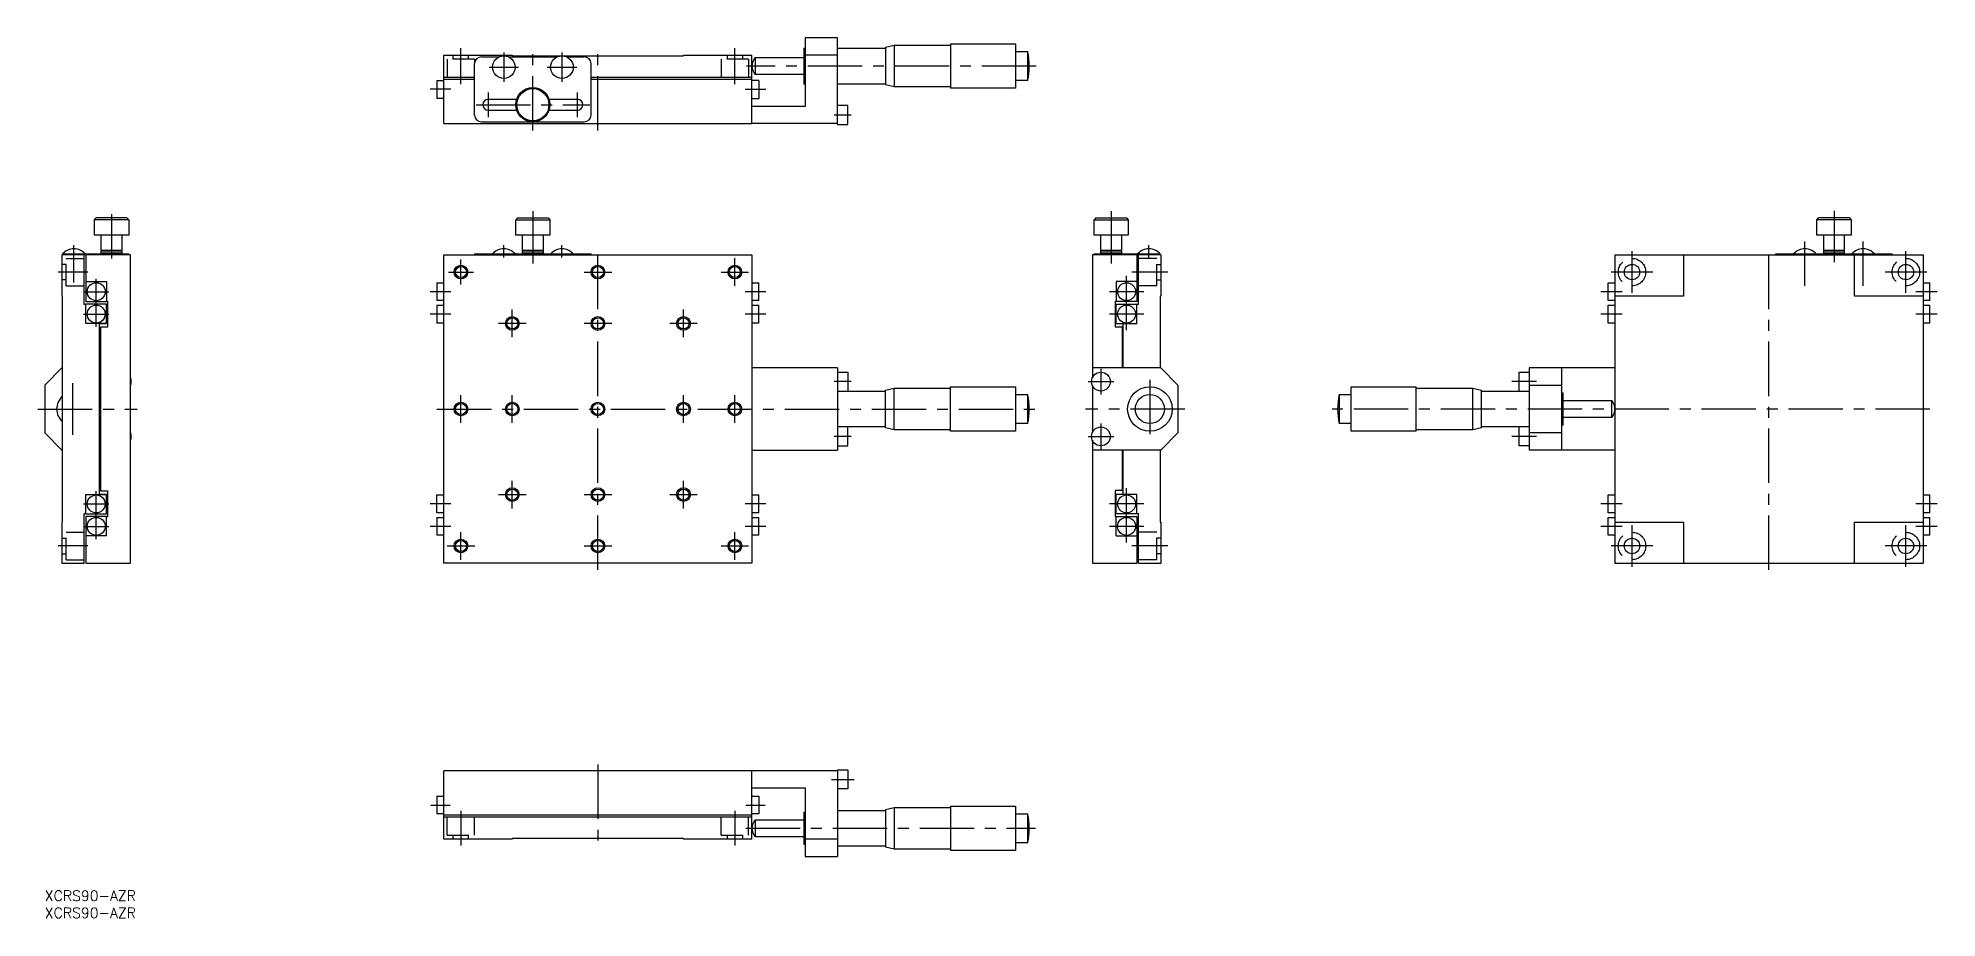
# Model space of a CAD drawing. Extents: x -2 to 553, y -8 to 249.
import ezdxf

# ---------------------------------------------------------------- set-up
doc = ezdxf.new("R2010")
doc.units = 0
doc.header["$LTSCALE"] = 0.5
doc.linetypes.add('CENTER', pattern=[50.8, 31.75, -6.35, 6.35, -6.35])
doc.linetypes.add('DASHED', pattern=[19.05, 12.7, -6.35])
for name, color, linetype in [('MSM_CENTER', 1, 'CENTER'), ('MSM_CONTINUOUS', 7, 'CONTINUOUS'), ('MSM_DASHED', 4, 'DASHED'), ('MSM_NARROW', 5, 'CONTINUOUS'), ('MSM_PART_NUMBER', 7, 'CONTINUOUS')]:
    doc.layers.add(name, color=color, linetype=linetype)
doc.styles.get("Standard").update_dxf_attribs({"font": 'txt.shx', "height": 3, "bigfont": 'bigfont.shx'})

# ---------------------------------------------------------------- blocks, each defined once
blk = doc.blocks.new('*U2')
at = {"layer": 'MSM_PART_NUMBER'}
blk.add_text('XCRS90-AZR', height=3, dxfattribs=at).set_placement((0, -3))
blk = doc.blocks.new('*U3')
at = {"layer": 'MSM_PART_NUMBER'}
blk.add_text('XCRS90-AZR', height=3, dxfattribs=at).set_placement((0, -8))

msp = doc.modelspace()

# ---------------------------------------------------------------- linework, layer by layer
at = {"layer": 'MSM_CENTER'}
for p, q in [((121.54, 235.53), (121.54, 246.03)), ((134.04, 244.83), (134.04, 236.23)), ((142.54, 222.03), (142.54, 245.83)), ((151.04, 244.83), (151.04, 236.23)), ((161.54, 222.03), (161.54, 245.83)), ((201.54, 235.53), (201.54, 246.03)), ((129.74, 240.53), (138.34, 240.53)), ((146.74, 240.53), (155.34, 240.53)), ((289.54, 240.83), (204.94, 240.83)), ((118.54, 234.03), (112.54, 234.03)), ((129.54, 225.93), (129.54, 233.13)), ((155.54, 225.93), (155.54, 233.13)), ((204.54, 234.03), (210.54, 234.03)), ((125.94, 229.53), (159.14, 229.53)), ((235.54, 226.53), (230.54, 226.53)), ((19.5, 197.55), (19.5, 184.58)), ((142.54, 198.46), (142.54, 183.16)), ((311.46, 198.46), (311.46, 183.16)), ((522.58, 198.55), (522.58, 183.58)), ((514.08, 176.62), (514.08, 189.55)), ((531.08, 176.62), (531.08, 189.55)), ((8.5, 177.62), (8.5, 188.55)), ((121.54, 177.01), (121.54, 184.31)), ((134.04, 184.96), (134.04, 188.47)), ((151.04, 184.96), (151.04, 188.47)), ((161.54, 93.66), (161.54, 187.66)), ((201.54, 176.64), (201.54, 184.69)), ((322.46, 184.96), (322.46, 188.47)), ((463.58, 174.58), (463.58, 186.75)), ((503.58, 93.66), (503.58, 187.66)), ((543.58, 174.58), (543.58, 186.75)), ((12.59, 180.66), (3.91, 180.66)), ((15, 164.68), (15, 178.65)), ((117.89, 180.66), (125.19, 180.66)), ((157.51, 180.66), (165.56, 180.66)), ((197.51, 180.66), (205.56, 180.66)), ((315.96, 163.66), (315.96, 179.66)), ((327.96, 180.66), (317.46, 180.66)), ((469.66, 180.66), (457.49, 180.66)), ((549.66, 180.66), (537.49, 180.66)), ((11.29, 174.93), (18.71, 174.93)), ((118.54, 174.93), (112.54, 174.93)), ((210.54, 174.93), (204.54, 174.93)), ((320.96, 174.93), (310.96, 174.93)), ((460.66, 174.93), (454.49, 174.93)), ((552.66, 174.93), (546.49, 174.93)), ((11.29, 168.39), (18.71, 168.39)), ((118.54, 168.39), (112.54, 168.39)), ((136.54, 161.64), (136.54, 169.69)), ((186.54, 161.64), (186.54, 169.69)), ((210.54, 168.39), (204.54, 168.39)), ((320.96, 168.39), (310.96, 168.39)), ((460.66, 168.39), (454.49, 168.39)), ((552.66, 168.39), (546.49, 168.39)), ((140.56, 165.66), (132.51, 165.66)), ((165.56, 165.66), (157.51, 165.66)), ((190.56, 165.66), (182.51, 165.66)), ((308.46, 152.41), (308.46, 144.91)), ((8.2, 133.08), (8.2, 148.25)), ((121.54, 136.64), (121.54, 144.69)), ((136.54, 136.64), (136.54, 144.69)), ((186.54, 136.64), (186.54, 144.69)), ((201.54, 136.64), (201.54, 144.69)), ((235.54, 148.66), (230.54, 148.66)), ((304.71, 148.66), (312.21, 148.66)), ((322.76, 149.16), (322.76, 132.16)), ((435.66, 148.66), (428.49, 148.66)), ((-2, 140.66), (27, 140.66)), ((114.54, 140.66), (289.54, 140.66)), ((332.96, 140.66), (303.96, 140.66)), ((550.58, 140.66), (375.49, 140.66)), ((308.46, 136.41), (308.46, 128.91)), ((235.54, 132.66), (230.54, 132.66)), ((304.71, 132.66), (312.21, 132.66)), ((435.66, 132.66), (428.49, 132.66)), ((15, 102.68), (15, 116.65)), ((136.54, 111.64), (136.54, 119.69)), ((186.54, 111.64), (186.54, 119.69)), ((315.96, 101.66), (315.96, 117.66)), ((11.29, 112.93), (18.71, 112.93)), ((118.54, 112.93), (112.54, 112.93)), ((132.51, 115.66), (140.56, 115.66)), ((157.51, 115.66), (165.56, 115.66)), ((182.51, 115.66), (190.56, 115.66)), ((210.54, 112.93), (204.54, 112.93)), ((320.96, 112.93), (310.96, 112.93)), ((460.66, 112.93), (454.49, 112.93)), ((552.66, 112.93), (546.49, 112.93)), ((11.29, 106.39), (18.71, 106.39)), ((118.54, 106.39), (112.54, 106.39)), ((210.54, 106.39), (204.54, 106.39)), ((320.96, 106.39), (310.96, 106.39)), ((460.66, 106.39), (454.49, 106.39)), ((463.58, 94.58), (463.58, 106.75)), ((543.58, 94.58), (543.58, 106.75)), ((552.66, 106.39), (546.49, 106.39)), ((12.59, 100.66), (3.91, 100.66)), ((117.51, 100.66), (125.56, 100.66)), ((121.54, 96.64), (121.54, 104.69)), ((157.51, 100.66), (165.56, 100.66)), ((197.51, 100.66), (205.56, 100.66)), ((201.54, 96.64), (201.54, 104.69)), ((327.96, 100.66), (317.46, 100.66)), ((469.66, 100.66), (457.49, 100.66)), ((549.66, 100.66), (537.49, 100.66)), ((161.54, 36.82), (161.54, 13.2)), ((229.72, 32.5), (236.36, 32.5)), ((112.72, 25), (118.36, 25)), ((121.54, 23.32), (121.54, 13.18)), ((201.54, 23.32), (201.54, 13.18)), ((204.72, 25), (210.36, 25)), ((204.72, 18.2), (289.36, 18.2))]:
    msp.add_line(p, q, dxfattribs=at)
at = {"layer": 'MSM_CONTINUOUS'}
for p, q in [((221.64, 246.08), (222.04, 246.08)), ((221.64, 246.08), (221.64, 235.58)), ((231.54, 249.03), (222.04, 249.03)), ((222.04, 249.03), (222.04, 229.03)), ((231.54, 223.78), (231.54, 249.03)), ((231.54, 246.08), (245.54, 246.08)), ((245.54, 246.33), (248.04, 246.88)), ((245.54, 246.33), (245.54, 235.33)), ((248.04, 246.88), (264.54, 246.88)), ((248.04, 246.88), (248.04, 234.78)), ((264.54, 247.33), (283.54, 247.33)), ((264.54, 247.33), (264.54, 234.33)), ((283.54, 247.33), (283.54, 234.33)), ((283.54, 245.08), (287.04, 245.08)), ((287.04, 245.08), (287.04, 236.58)), ((116.54, 244.03), (136.54, 244.03)), ((116.54, 224.03), (116.54, 244.03)), ((125.54, 226.53), (125.54, 241.53)), ((127.54, 243.53), (132.66, 243.53)), ((135.41, 243.53), (149.66, 243.53)), ((136.54, 244.03), (136.54, 243.83)), ((136.54, 243.83), (186.54, 243.83)), ((152.41, 243.53), (157.54, 243.53)), ((159.54, 226.53), (159.54, 241.53)), ((186.54, 244.03), (206.54, 244.03)), ((186.54, 243.83), (186.54, 244.03)), ((206.54, 224.03), (206.54, 244.03)), ((207.44, 243.33), (221.64, 243.33)), ((207.44, 243.33), (207.44, 238.33)), ((231.54, 244.03), (222.04, 244.03)), ((114.54, 236.65), (116.54, 236.65)), ((114.54, 236.65), (114.54, 231.4)), ((125.54, 237.53), (116.54, 237.53)), ((116.54, 237.03), (125.54, 237.03)), ((206.54, 237.53), (159.54, 237.53)), ((159.54, 237.03), (206.54, 237.03)), ((208.54, 236.65), (206.54, 236.65)), ((221.64, 238.33), (207.44, 238.33)), ((208.54, 236.65), (208.54, 231.4)), ((222.04, 235.58), (221.64, 235.58)), ((245.54, 235.58), (231.54, 235.58)), ((248.04, 234.78), (245.54, 235.33)), ((264.54, 234.78), (248.04, 234.78)), ((283.54, 234.33), (264.54, 234.33)), ((287.04, 236.58), (283.54, 236.58)), ((116.54, 231.4), (114.54, 231.4)), ((129.54, 231.13), (137.8, 231.13)), ((129.54, 227.93), (137.8, 227.93)), ((147.27, 231.13), (155.54, 231.13)), ((147.27, 227.93), (155.54, 227.93)), ((206.54, 231.4), (208.54, 231.4)), ((222.04, 229.03), (206.54, 229.03)), ((234.54, 229.28), (231.54, 229.28)), ((234.54, 223.78), (234.54, 229.28)), ((116.54, 224.03), (206.54, 224.03)), ((127.54, 224.53), (157.54, 224.53)), ((231.54, 224.03), (206.54, 224.03)), ((231.54, 223.78), (234.54, 223.78)), ((14.5, 195.96), (15, 196.46)), ((14.5, 191.46), (14.5, 195.96)), ((24.5, 195.96), (14.5, 195.96)), ((24, 196.46), (15, 196.46)), ((24, 196.46), (24.5, 195.96)), ((24.5, 195.96), (24.5, 191.46)), ((138.04, 196.46), (137.54, 195.96)), ((137.54, 191.46), (137.54, 195.96)), ((137.54, 195.96), (147.54, 195.96)), ((138.04, 196.46), (147.04, 196.46)), ((147.04, 196.46), (147.54, 195.96)), ((147.54, 195.96), (147.54, 191.46)), ((306.96, 196.46), (306.46, 195.96)), ((306.46, 191.46), (306.46, 195.96)), ((306.46, 195.96), (316.46, 195.96)), ((306.96, 196.46), (315.96, 196.46)), ((315.96, 196.46), (316.46, 195.96)), ((316.46, 195.96), (316.46, 191.46)), ((517.58, 195.96), (518.08, 196.46)), ((517.58, 191.46), (517.58, 195.96)), ((527.58, 195.96), (517.58, 195.96)), ((527.08, 196.46), (518.08, 196.46)), ((527.08, 196.46), (527.58, 195.96)), ((527.58, 195.96), (527.58, 191.46)), ((24.5, 191.46), (14.5, 191.46)), ((16.5, 186.96), (16.5, 191.46)), ((22.5, 191.46), (22.5, 186.96)), ((147.54, 191.46), (137.54, 191.46)), ((139.54, 186.96), (139.54, 191.46)), ((145.54, 191.46), (145.54, 186.96)), ((316.46, 191.46), (306.46, 191.46)), ((308.46, 186.96), (308.46, 191.46)), ((314.46, 191.46), (314.46, 186.96)), ((527.58, 191.46), (517.58, 191.46)), ((519.58, 186.96), (519.58, 191.46)), ((525.58, 191.46), (525.58, 186.96)), ((25, 185.66), (5, 185.66)), ((5, 185.66), (5, 173.66)), ((5.2, 185.96), (24.5, 185.96)), ((5.5, 185.66), (5.5, 185.96)), ((11.5, 171.16), (11.5, 185.66)), ((12, 185.66), (12, 172.06)), ((16.5, 186.76), (16.7, 186.96)), ((22.5, 186.96), (16.5, 186.96)), ((16.5, 186.16), (16.5, 186.76)), ((22.5, 186.76), (16.5, 186.76)), ((16.7, 185.96), (16.5, 186.16)), ((22.5, 186.16), (16.5, 186.16)), ((22.3, 186.96), (22.5, 186.76)), ((22.5, 186.16), (22.3, 185.96)), ((22.5, 186.76), (22.5, 186.16)), ((24.5, 185.66), (24.5, 185.96)), ((25, 95.66), (25, 185.66)), ((116.54, 185.66), (206.54, 185.66)), ((116.54, 95.66), (116.54, 185.66)), ((125.54, 185.96), (159.54, 185.96)), ((125.54, 185.96), (125.54, 185.66)), ((139.54, 186.76), (139.74, 186.96)), ((145.54, 186.96), (139.54, 186.96)), ((139.54, 186.16), (139.54, 186.76)), ((145.54, 186.76), (139.54, 186.76)), ((139.74, 185.96), (139.54, 186.16)), ((145.54, 186.16), (139.54, 186.16)), ((145.34, 186.96), (145.54, 186.76)), ((145.54, 186.16), (145.34, 185.96)), ((145.54, 186.76), (145.54, 186.16)), ((159.54, 185.66), (159.54, 185.96)), ((206.54, 185.66), (206.54, 95.66)), ((325.96, 185.66), (305.96, 185.66)), ((305.96, 185.66), (305.96, 149.81)), ((306.46, 185.96), (325.76, 185.96)), ((306.46, 185.96), (306.46, 185.66)), ((308.46, 186.76), (308.66, 186.96)), ((314.46, 186.96), (308.46, 186.96)), ((308.46, 186.16), (308.46, 186.76)), ((314.46, 186.76), (308.46, 186.76)), ((308.66, 185.96), (308.46, 186.16)), ((314.46, 186.16), (308.46, 186.16)), ((314.26, 186.96), (314.46, 186.76)), ((314.46, 186.16), (314.26, 185.96)), ((314.46, 186.76), (314.46, 186.16)), ((318.96, 185.66), (318.96, 172.06)), ((319.46, 171.16), (319.46, 185.66)), ((325.46, 185.66), (325.46, 185.96)), ((325.96, 185.66), (325.96, 173.66)), ((458.58, 185.66), (548.58, 185.66)), ((458.58, 185.66), (458.58, 95.66)), ((478.58, 185.66), (478.58, 173.66)), ((505.58, 185.66), (505.58, 185.96)), ((505.58, 185.96), (539.58, 185.96)), ((519.58, 186.76), (519.78, 186.96)), ((525.58, 186.96), (519.58, 186.96)), ((519.58, 186.16), (519.58, 186.76)), ((525.58, 186.76), (519.58, 186.76)), ((519.78, 185.96), (519.58, 186.16)), ((525.58, 186.16), (519.58, 186.16)), ((525.38, 186.96), (525.58, 186.76)), ((525.58, 186.16), (525.38, 185.96)), ((525.58, 186.76), (525.58, 186.16)), ((528.58, 173.66), (528.58, 185.66)), ((539.58, 185.66), (539.58, 185.96)), ((548.58, 185.66), (548.58, 95.66)), ((12, 177.86), (18, 177.86)), ((18, 177.86), (18, 172.06)), ((114.54, 177.56), (116.54, 177.56)), ((114.54, 177.56), (114.54, 172.31)), ((206.54, 177.56), (208.54, 177.56)), ((208.54, 172.31), (208.54, 177.56)), ((312.96, 177.86), (312.96, 172.06)), ((318.96, 177.86), (312.96, 177.86)), ((456.58, 177.56), (458.58, 177.56)), ((456.58, 172.31), (456.58, 177.56)), ((548.58, 177.56), (550.58, 177.56)), ((550.58, 172.31), (550.58, 177.56)), ((5.2, 173.66), (5, 173.66)), ((5.2, 107.66), (5.2, 173.66)), ((12, 172.06), (18, 172.06)), ((18, 172.16), (18.3, 172.16)), ((18.3, 172.16), (18.3, 164.56)), ((116.54, 172.31), (114.54, 172.31)), ((208.54, 172.31), (206.54, 172.31)), ((312.66, 172.16), (312.66, 164.66)), ((312.66, 172.16), (312.96, 172.16)), ((318.96, 172.06), (312.96, 172.06)), ((325.76, 173.66), (325.76, 152.66)), ((325.96, 173.66), (325.76, 173.66)), ((458.58, 172.31), (456.58, 172.31)), ((478.58, 173.66), (458.58, 173.66)), ((548.58, 173.66), (528.58, 173.66)), ((550.58, 172.31), (548.58, 172.31)), ((12, 171.16), (11.5, 171.16)), ((18, 171.26), (12, 171.26)), ((12, 165.66), (12, 171.26)), ((18, 165.66), (18, 171.26)), ((114.54, 171.02), (116.54, 171.02)), ((114.54, 171.02), (114.54, 165.77)), ((206.54, 171.02), (208.54, 171.02)), ((208.54, 165.77), (208.54, 171.02)), ((312.96, 165.66), (312.96, 171.26)), ((312.96, 171.26), (318.96, 171.26)), ((318.96, 165.66), (318.96, 171.26)), ((319.46, 171.16), (318.96, 171.16)), ((456.58, 171.02), (458.58, 171.02)), ((456.58, 165.77), (456.58, 171.02)), ((548.58, 171.02), (550.58, 171.02)), ((550.58, 165.77), (550.58, 171.02)), ((18, 165.66), (12, 165.66)), ((16, 115.66), (16, 165.66)), ((16, 165.66), (18, 165.66)), ((16.3, 164.56), (16.3, 116.76)), ((18.3, 164.56), (16.3, 164.56)), ((116.54, 165.77), (114.54, 165.77)), ((208.54, 165.77), (206.54, 165.77)), ((312.66, 164.66), (314.66, 164.66)), ((312.96, 165.66), (318.96, 165.66)), ((314.66, 164.66), (314.66, 152.66)), ((314.96, 152.66), (314.96, 165.66)), ((458.58, 165.77), (456.58, 165.77)), ((550.58, 165.77), (548.58, 165.77)), ((0, 147.66), (5, 152.66)), ((5.2, 152.66), (5, 152.66)), ((16.3, 152.66), (16, 152.66)), ((231.54, 152.66), (206.54, 152.66)), ((231.54, 152.66), (231.54, 128.66)), ((231.54, 151.41), (234.54, 151.41)), ((234.54, 151.41), (234.54, 145.91)), ((325.96, 152.66), (305.96, 152.66)), ((330.96, 147.66), (325.96, 152.66)), ((430.58, 151.41), (433.58, 151.41)), ((430.58, 145.91), (430.58, 151.41)), ((433.58, 152.66), (433.58, 128.66)), ((458.58, 152.66), (433.58, 152.66)), ((443.08, 128.66), (443.08, 152.66)), ((0, 147.66), (0, 133.66)), ((231.54, 145.91), (245.54, 145.91)), ((245.54, 146.16), (248.04, 146.71)), ((245.54, 135.16), (245.54, 146.16)), ((248.04, 146.71), (264.54, 146.71)), ((248.04, 134.61), (248.04, 146.71)), ((264.54, 147.16), (283.54, 147.16)), ((264.54, 134.16), (264.54, 147.16)), ((283.54, 147.16), (283.54, 134.16)), ((283.54, 144.91), (287.04, 144.91)), ((287.04, 144.91), (287.04, 136.41)), ((305.96, 147.52), (305.96, 133.81)), ((330.96, 147.66), (330.96, 133.66)), ((378.08, 144.91), (381.58, 144.91)), ((378.08, 144.91), (378.08, 136.41)), ((381.58, 147.16), (400.58, 147.16)), ((381.58, 134.16), (381.58, 147.16)), ((400.58, 134.16), (400.58, 147.16)), ((400.58, 146.71), (417.08, 146.71)), ((417.08, 146.71), (419.58, 146.16)), ((417.08, 134.61), (417.08, 146.71)), ((419.58, 135.16), (419.58, 146.16)), ((419.58, 145.91), (433.58, 145.91)), ((433.58, 147.66), (443.08, 147.66)), ((443.08, 145.41), (443.48, 145.41)), ((443.48, 135.91), (443.48, 145.41)), ((443.48, 143.16), (457.68, 143.16)), ((457.68, 138.16), (457.68, 143.16)), ((5, 128.66), (0, 133.66)), ((245.54, 135.41), (231.54, 135.41)), ((234.54, 129.91), (234.54, 135.41)), ((248.04, 134.61), (245.54, 135.16)), ((264.54, 134.61), (248.04, 134.61)), ((283.54, 134.16), (264.54, 134.16)), ((287.04, 136.41), (283.54, 136.41)), ((325.96, 128.66), (330.96, 133.66)), ((381.58, 136.41), (378.08, 136.41)), ((400.58, 134.16), (381.58, 134.16)), ((417.08, 134.61), (400.58, 134.61)), ((419.58, 135.16), (417.08, 134.61)), ((433.58, 135.41), (419.58, 135.41)), ((430.58, 129.91), (430.58, 135.41)), ((443.08, 133.66), (433.58, 133.66)), ((443.48, 135.91), (443.08, 135.91)), ((457.68, 138.16), (443.48, 138.16)), ((5.2, 128.66), (5, 128.66)), ((16.3, 128.66), (16, 128.66)), ((206.54, 128.66), (231.54, 128.66)), ((231.54, 129.91), (234.54, 129.91)), ((305.96, 131.52), (305.96, 95.66)), ((325.96, 128.66), (305.96, 128.66)), ((314.66, 128.66), (314.66, 116.86)), ((314.96, 115.66), (314.96, 128.66)), ((325.76, 128.66), (325.76, 107.66)), ((433.58, 129.91), (430.58, 129.91)), ((458.58, 128.66), (433.58, 128.66)), ((16.3, 116.76), (18.3, 116.76)), ((18.3, 116.76), (18.3, 109.16)), ((312.66, 116.86), (312.66, 109.16)), ((314.66, 116.86), (312.66, 116.86)), ((12, 115.66), (18, 115.66)), ((12, 110.06), (12, 115.66)), ((18, 115.66), (16, 115.66)), ((18, 110.06), (18, 115.66)), ((114.54, 115.56), (116.54, 115.56)), ((114.54, 110.31), (114.54, 115.56)), ((206.54, 115.56), (208.54, 115.56)), ((208.54, 110.31), (208.54, 115.56)), ((312.96, 110.06), (312.96, 115.66)), ((318.96, 115.66), (312.96, 115.66)), ((318.96, 110.06), (318.96, 115.66)), ((456.58, 115.56), (458.58, 115.56)), ((456.58, 110.31), (456.58, 115.56)), ((548.58, 115.56), (550.58, 115.56)), ((550.58, 110.31), (550.58, 115.56)), ((5, 107.66), (5, 95.66)), ((5, 107.66), (5.2, 107.66)), ((11.5, 95.66), (11.5, 110.16)), ((11.5, 110.16), (12, 110.16)), ((12, 110.06), (18, 110.06)), ((12, 109.26), (12, 95.66)), ((18, 109.26), (12, 109.26)), ((18, 103.66), (18, 109.26)), ((18.3, 109.16), (18, 109.16)), ((116.54, 110.31), (114.54, 110.31)), ((114.54, 109.02), (116.54, 109.02)), ((114.54, 109.02), (114.54, 103.77)), ((208.54, 110.31), (206.54, 110.31)), ((206.54, 109.02), (208.54, 109.02)), ((208.54, 103.77), (208.54, 109.02)), ((312.96, 109.16), (312.66, 109.16)), ((318.96, 110.06), (312.96, 110.06)), ((312.96, 103.66), (312.96, 109.26)), ((312.96, 109.26), (318.96, 109.26)), ((318.96, 110.16), (319.46, 110.16)), ((318.96, 109.26), (318.96, 95.66)), ((319.46, 95.66), (319.46, 110.16)), ((325.76, 107.66), (325.96, 107.66)), ((325.96, 107.66), (325.96, 95.66)), ((458.58, 110.31), (456.58, 110.31)), ((456.58, 109.02), (458.58, 109.02)), ((456.58, 103.77), (456.58, 109.02)), ((458.58, 107.66), (478.58, 107.66)), ((478.58, 107.66), (478.58, 95.66)), ((528.58, 95.66), (528.58, 107.66)), ((528.58, 107.66), (548.58, 107.66)), ((550.58, 110.31), (548.58, 110.31)), ((548.58, 109.02), (550.58, 109.02)), ((550.58, 103.77), (550.58, 109.02)), ((18, 103.66), (12, 103.66)), ((116.54, 103.77), (114.54, 103.77)), ((208.54, 103.77), (206.54, 103.77)), ((312.96, 103.66), (318.96, 103.66)), ((458.58, 103.77), (456.58, 103.77)), ((550.58, 103.77), (548.58, 103.77)), ((5, 95.66), (11.5, 95.66)), ((12, 95.66), (25, 95.66)), ((206.54, 95.66), (116.54, 95.66)), ((305.96, 95.66), (318.96, 95.66)), ((319.46, 95.66), (325.96, 95.66)), ((458.58, 95.66), (548.58, 95.66)), ((231.54, 35), (116.54, 35)), ((116.54, 15), (116.54, 35)), ((206.54, 15), (206.54, 35)), ((231.54, 35.25), (234.54, 35.25)), ((231.54, 35.25), (231.54, 10)), ((234.54, 35.25), (234.54, 29.75)), ((206.54, 30), (222.04, 30)), ((222.04, 30), (222.04, 10)), ((234.54, 29.75), (231.54, 29.75)), ((114.54, 27.63), (116.54, 27.63)), ((114.54, 27.63), (114.54, 22.38)), ((116.54, 22.38), (114.54, 22.38)), ((206.54, 27.63), (208.54, 27.63)), ((208.54, 22.38), (206.54, 22.38)), ((208.54, 27.63), (208.54, 22.38)), ((221.64, 22.95), (222.04, 22.95)), ((221.64, 22.95), (221.64, 13.45)), ((231.54, 23.45), (245.54, 23.45)), ((245.54, 23.7), (248.04, 24.25)), ((245.54, 23.7), (245.54, 12.7)), ((248.04, 24.25), (264.54, 24.25)), ((248.04, 24.25), (248.04, 12.15)), ((264.54, 24.7), (283.54, 24.7)), ((264.54, 24.7), (264.54, 11.7)), ((283.54, 24.7), (283.54, 11.7)), ((283.54, 22.45), (287.04, 22.45)), ((287.04, 22.45), (287.04, 13.95)), ((206.54, 22), (116.54, 22)), ((206.54, 21.5), (116.54, 21.5)), ((207.44, 20.7), (221.64, 20.7)), ((207.44, 20.7), (207.44, 15.7)), ((136.54, 15), (116.54, 15)), ((186.54, 15.2), (136.54, 15.2)), ((136.54, 15.2), (136.54, 15)), ((186.54, 15), (186.54, 15.2)), ((206.54, 15), (186.54, 15)), ((221.64, 15.7), (207.44, 15.7)), ((222.04, 13.45), (221.64, 13.45)), ((231.54, 15), (222.04, 15)), ((245.54, 12.95), (231.54, 12.95)), ((248.04, 12.15), (245.54, 12.7)), ((264.54, 12.15), (248.04, 12.15)), ((283.54, 11.7), (264.54, 11.7)), ((287.04, 13.95), (283.54, 13.95)), ((222.04, 10), (231.54, 10))]:
    msp.add_line(p, q, dxfattribs=at)
for centre, radius in [((134.04, 240.53), 3.3), ((151.04, 240.53), 3.3), ((142.54, 229.53), 5), ((142.54, 229.53), 4.7), ((15, 174.93), 2.63), ((121.54, 180.66), 1.62), ((161.54, 180.66), 1.62), ((201.54, 180.66), 1.62), ((315.96, 174.93), 2.62), ((463.58, 180.66), 2.25), ((543.58, 180.66), 2.25), ((15, 168.39), 2.62), ((136.54, 165.66), 1.62), ((161.54, 165.66), 1.62), ((186.54, 165.66), 1.62), ((315.96, 168.39), 2.62), ((308.46, 148.66), 2.75), ((322.76, 140.66), 6.5), ((322.76, 140.66), 4.25), ((121.54, 140.66), 1.62), ((136.54, 140.66), 1.62), ((161.54, 140.66), 1.62), ((186.54, 140.66), 1.62), ((201.54, 140.66), 1.62), ((308.46, 132.66), 2.75), ((136.54, 115.66), 1.62), ((161.54, 115.66), 1.62), ((186.54, 115.66), 1.62), ((15, 112.93), 2.62), ((315.96, 112.93), 2.62), ((15, 106.39), 2.63), ((315.96, 106.39), 2.63), ((121.54, 100.66), 1.62), ((161.54, 100.66), 1.62), ((201.54, 100.66), 1.62), ((463.58, 100.66), 2.25), ((543.58, 100.66), 2.25)]:
    msp.add_circle(centre, radius, dxfattribs=at)
for centre, radius, start, end in [((269.23, 240.83), 18.31, 346.5803, 13.4197), ((127.54, 241.53), 2, 90, 180), ((157.54, 241.53), 2, 360, 90), ((210.46, 240.83), 3.92, 140.4022, 219.5978), ((129.54, 229.53), 1.6, 90, 270), ((155.54, 229.53), 1.6, 270, 90), ((127.54, 226.53), 2, 180, 270), ((157.54, 226.53), 2, 270, 360), ((8.5, 183.08), 4.38, 41.1121, 138.8879), ((134.04, 183.09), 4.37, 41.0348, 138.9652), ((151.04, 183.09), 4.37, 41.0348, 138.9652), ((322.46, 183.09), 4.37, 41.0348, 138.9652), ((514.08, 183.08), 4.38, 41.1121, 138.8879), ((531.08, 183.08), 4.38, 41.1121, 138.8879), ((22.5, 148.66), 2.75, 335.38, 24.62), ((8.2, 140.66), 4.75, 129.1667, 230.8333), ((269.23, 140.66), 18.31, 346.5803, 13.4197), ((395.89, 140.66), 18.31, 166.5803, 193.4197), ((454.66, 140.66), 3.92, 320.4022, 39.5978), ((22.5, 132.66), 2.75, 335.38, 24.62), ((269.23, 18.2), 18.31, 346.5803, 13.4197), ((210.46, 18.2), 3.92, 140.4022, 219.5978)]:
    msp.add_arc(centre, radius, start, end, dxfattribs=at)
at = {"layer": 'MSM_DASHED'}
for p, q in [((117.54, 242.83), (117.54, 237.53)), ((125.54, 242.83), (117.54, 242.83)), ((119.29, 242.83), (119.29, 244.03)), ((123.79, 242.83), (123.79, 244.03)), ((125.54, 242.83), (125.54, 241.53)), ((197.54, 242.83), (197.54, 237.53)), ((205.54, 242.83), (197.54, 242.83)), ((199.29, 244.03), (199.29, 242.83)), ((203.79, 244.03), (203.79, 242.83)), ((205.54, 242.83), (205.54, 237.53)), ((6.2, 184.66), (11.5, 184.66)), ((6.2, 176.66), (6.2, 184.66)), ((324.76, 184.66), (319.46, 184.66)), ((324.76, 176.66), (324.76, 184.66)), ((6.2, 182.91), (5, 182.91)), ((6.2, 178.41), (5, 178.41)), ((324.76, 182.91), (325.96, 182.91)), ((324.76, 178.41), (325.96, 178.41)), ((6.2, 176.66), (11.5, 176.66)), ((324.76, 176.66), (319.46, 176.66)), ((5, 102.91), (6.2, 102.91)), ((6.2, 104.66), (11.5, 104.66)), ((6.2, 96.66), (6.2, 104.66)), ((324.76, 104.66), (319.46, 104.66)), ((324.76, 96.66), (324.76, 104.66)), ((325.96, 102.91), (324.76, 102.91)), ((5, 98.41), (6.2, 98.41)), ((6.2, 96.66), (11.5, 96.66)), ((324.76, 96.66), (319.46, 96.66)), ((325.96, 98.41), (324.76, 98.41)), ((117.54, 16.2), (117.54, 21.5)), ((125.54, 16.2), (125.54, 21.5)), ((197.54, 16.2), (197.54, 21.5)), ((205.54, 16.2), (205.54, 21.5)), ((117.54, 16.2), (125.54, 16.2)), ((119.29, 15), (119.29, 16.2)), ((123.79, 15), (123.79, 16.2)), ((197.54, 16.2), (205.54, 16.2)), ((199.29, 16.2), (199.29, 15)), ((203.79, 16.2), (203.79, 15))]:
    msp.add_line(p, q, dxfattribs=at)
for centre in [(463.58, 180.66), (543.58, 180.66), (463.58, 100.66), (543.58, 100.66)]:
    msp.add_circle(centre, 4, dxfattribs=at)
at = {"layer": 'MSM_NARROW'}
for centre in [(121.54, 180.66), (161.54, 180.66), (201.54, 180.66), (136.54, 165.66), (161.54, 165.66), (186.54, 165.66), (121.54, 140.66), (136.54, 140.66), (161.54, 140.66), (186.54, 140.66), (201.54, 140.66), (136.54, 115.66), (161.54, 115.66), (186.54, 115.66), (121.54, 100.66), (161.54, 100.66), (201.54, 100.66)]:
    msp.add_circle(centre, 2, dxfattribs=at)

# ---------------------------------------------------------------- block references
at = {"layer": 'MSM_CONTINUOUS'}
for name in ['*U2', '*U3']:
    msp.add_blockref(name, (0, 0), dxfattribs=at)

doc.saveas('drawing.dxf')
